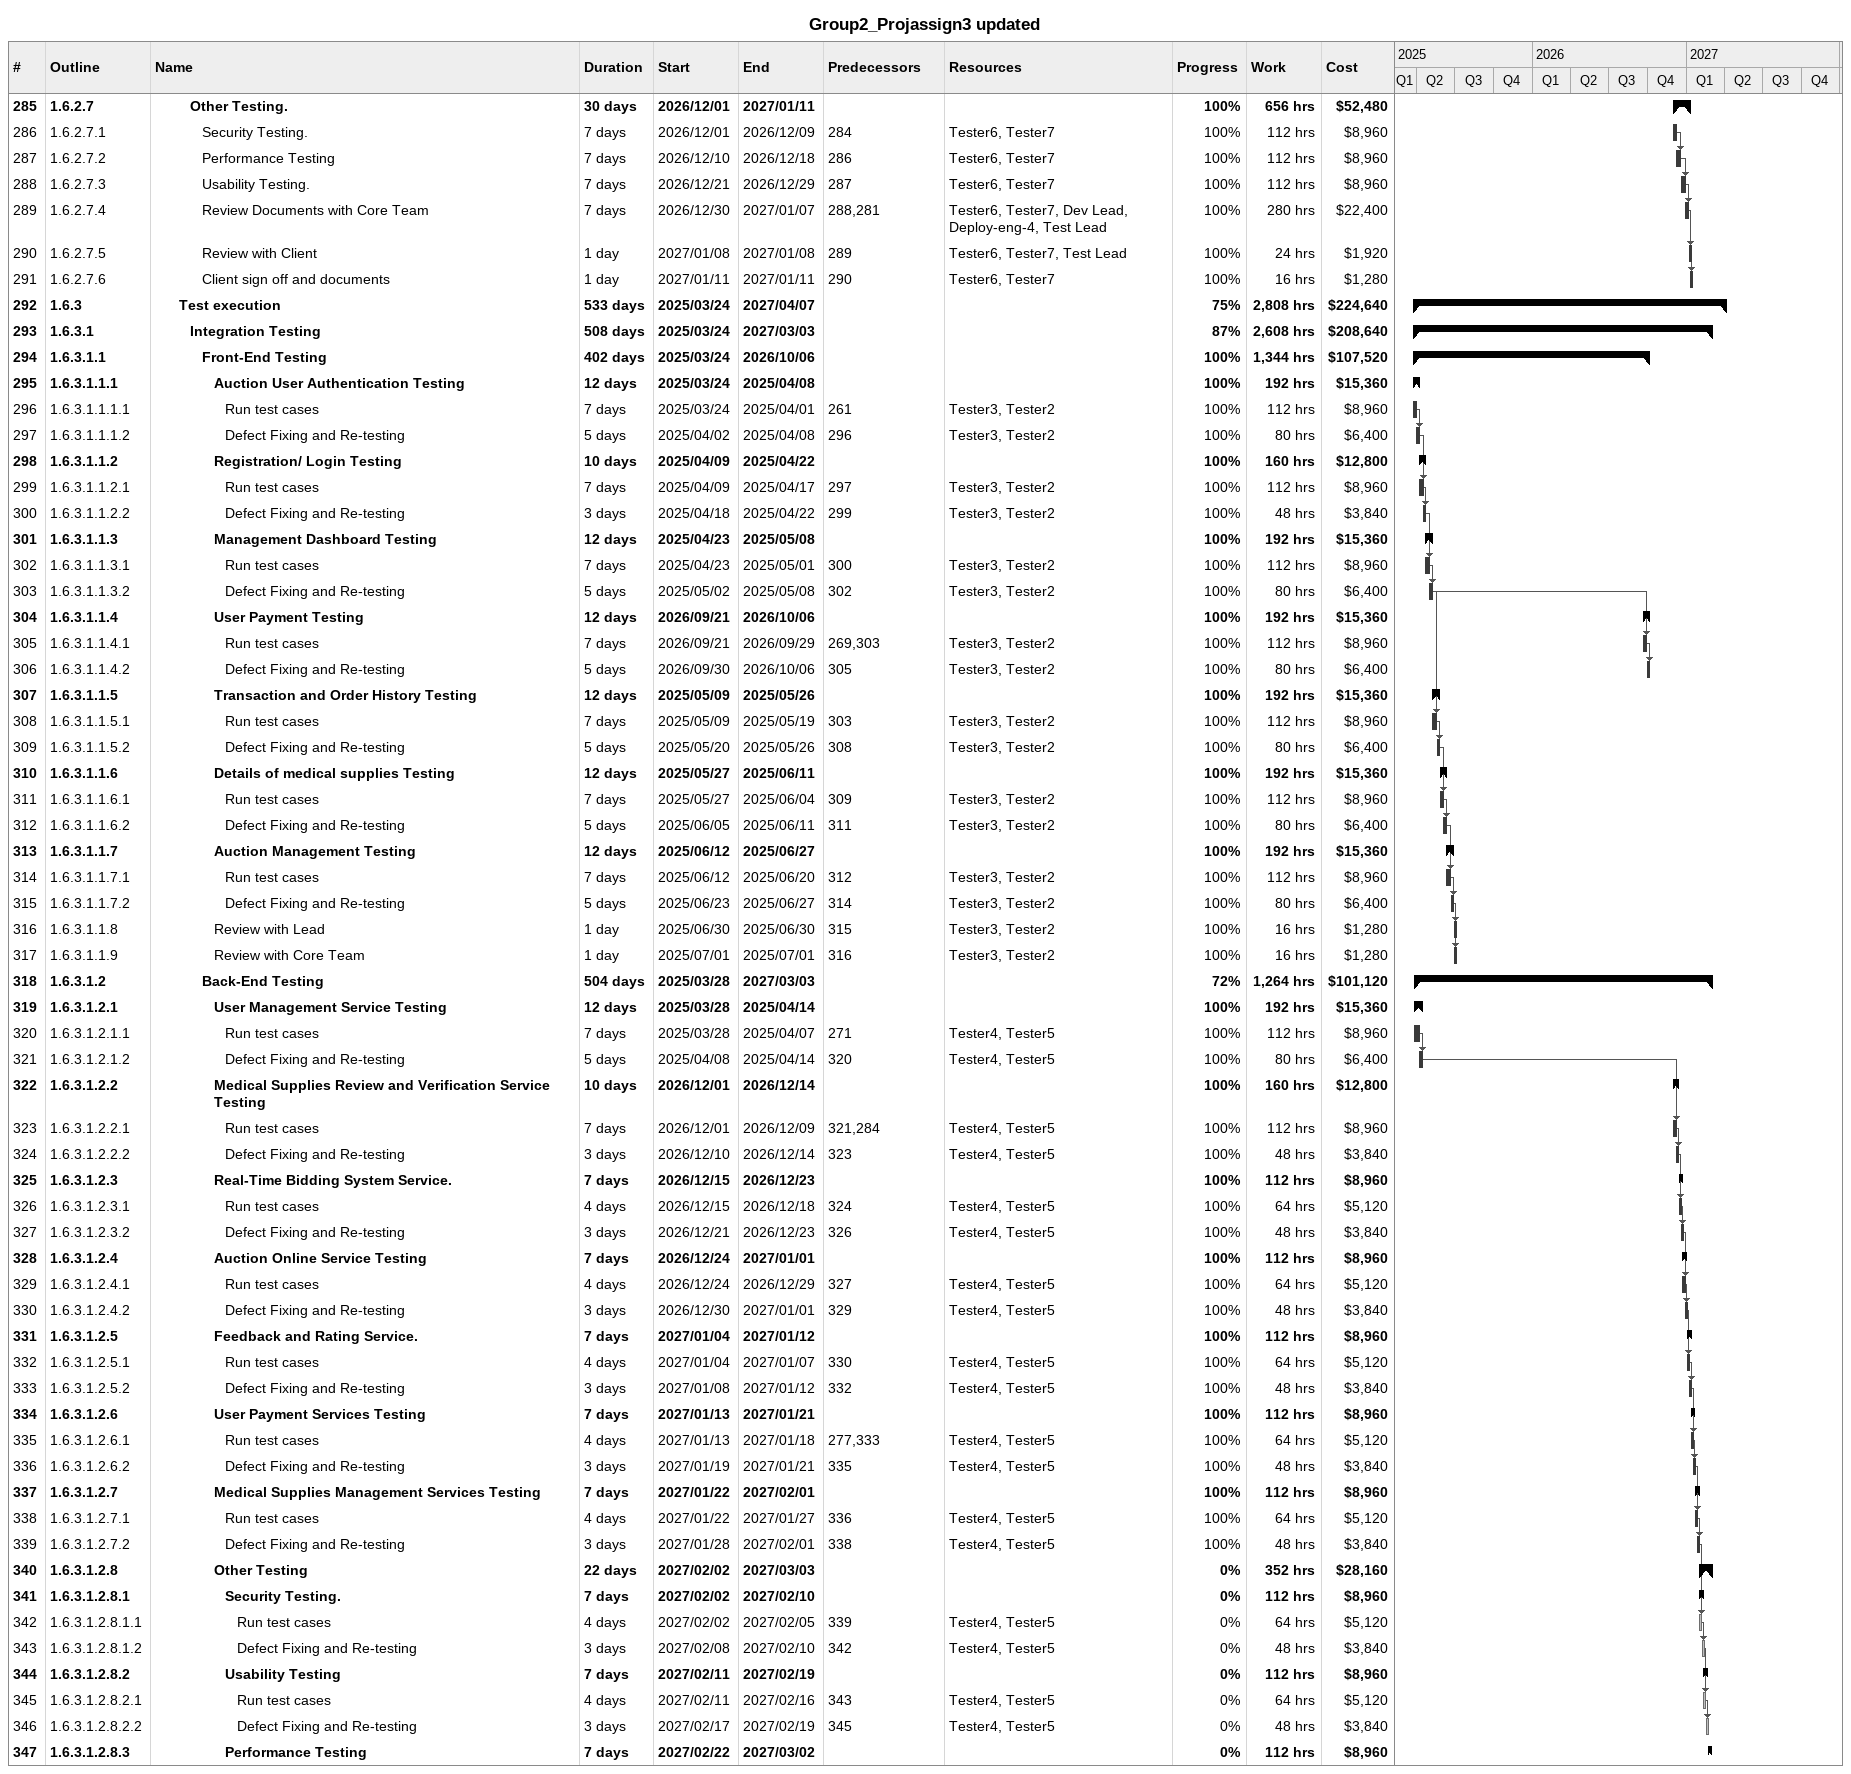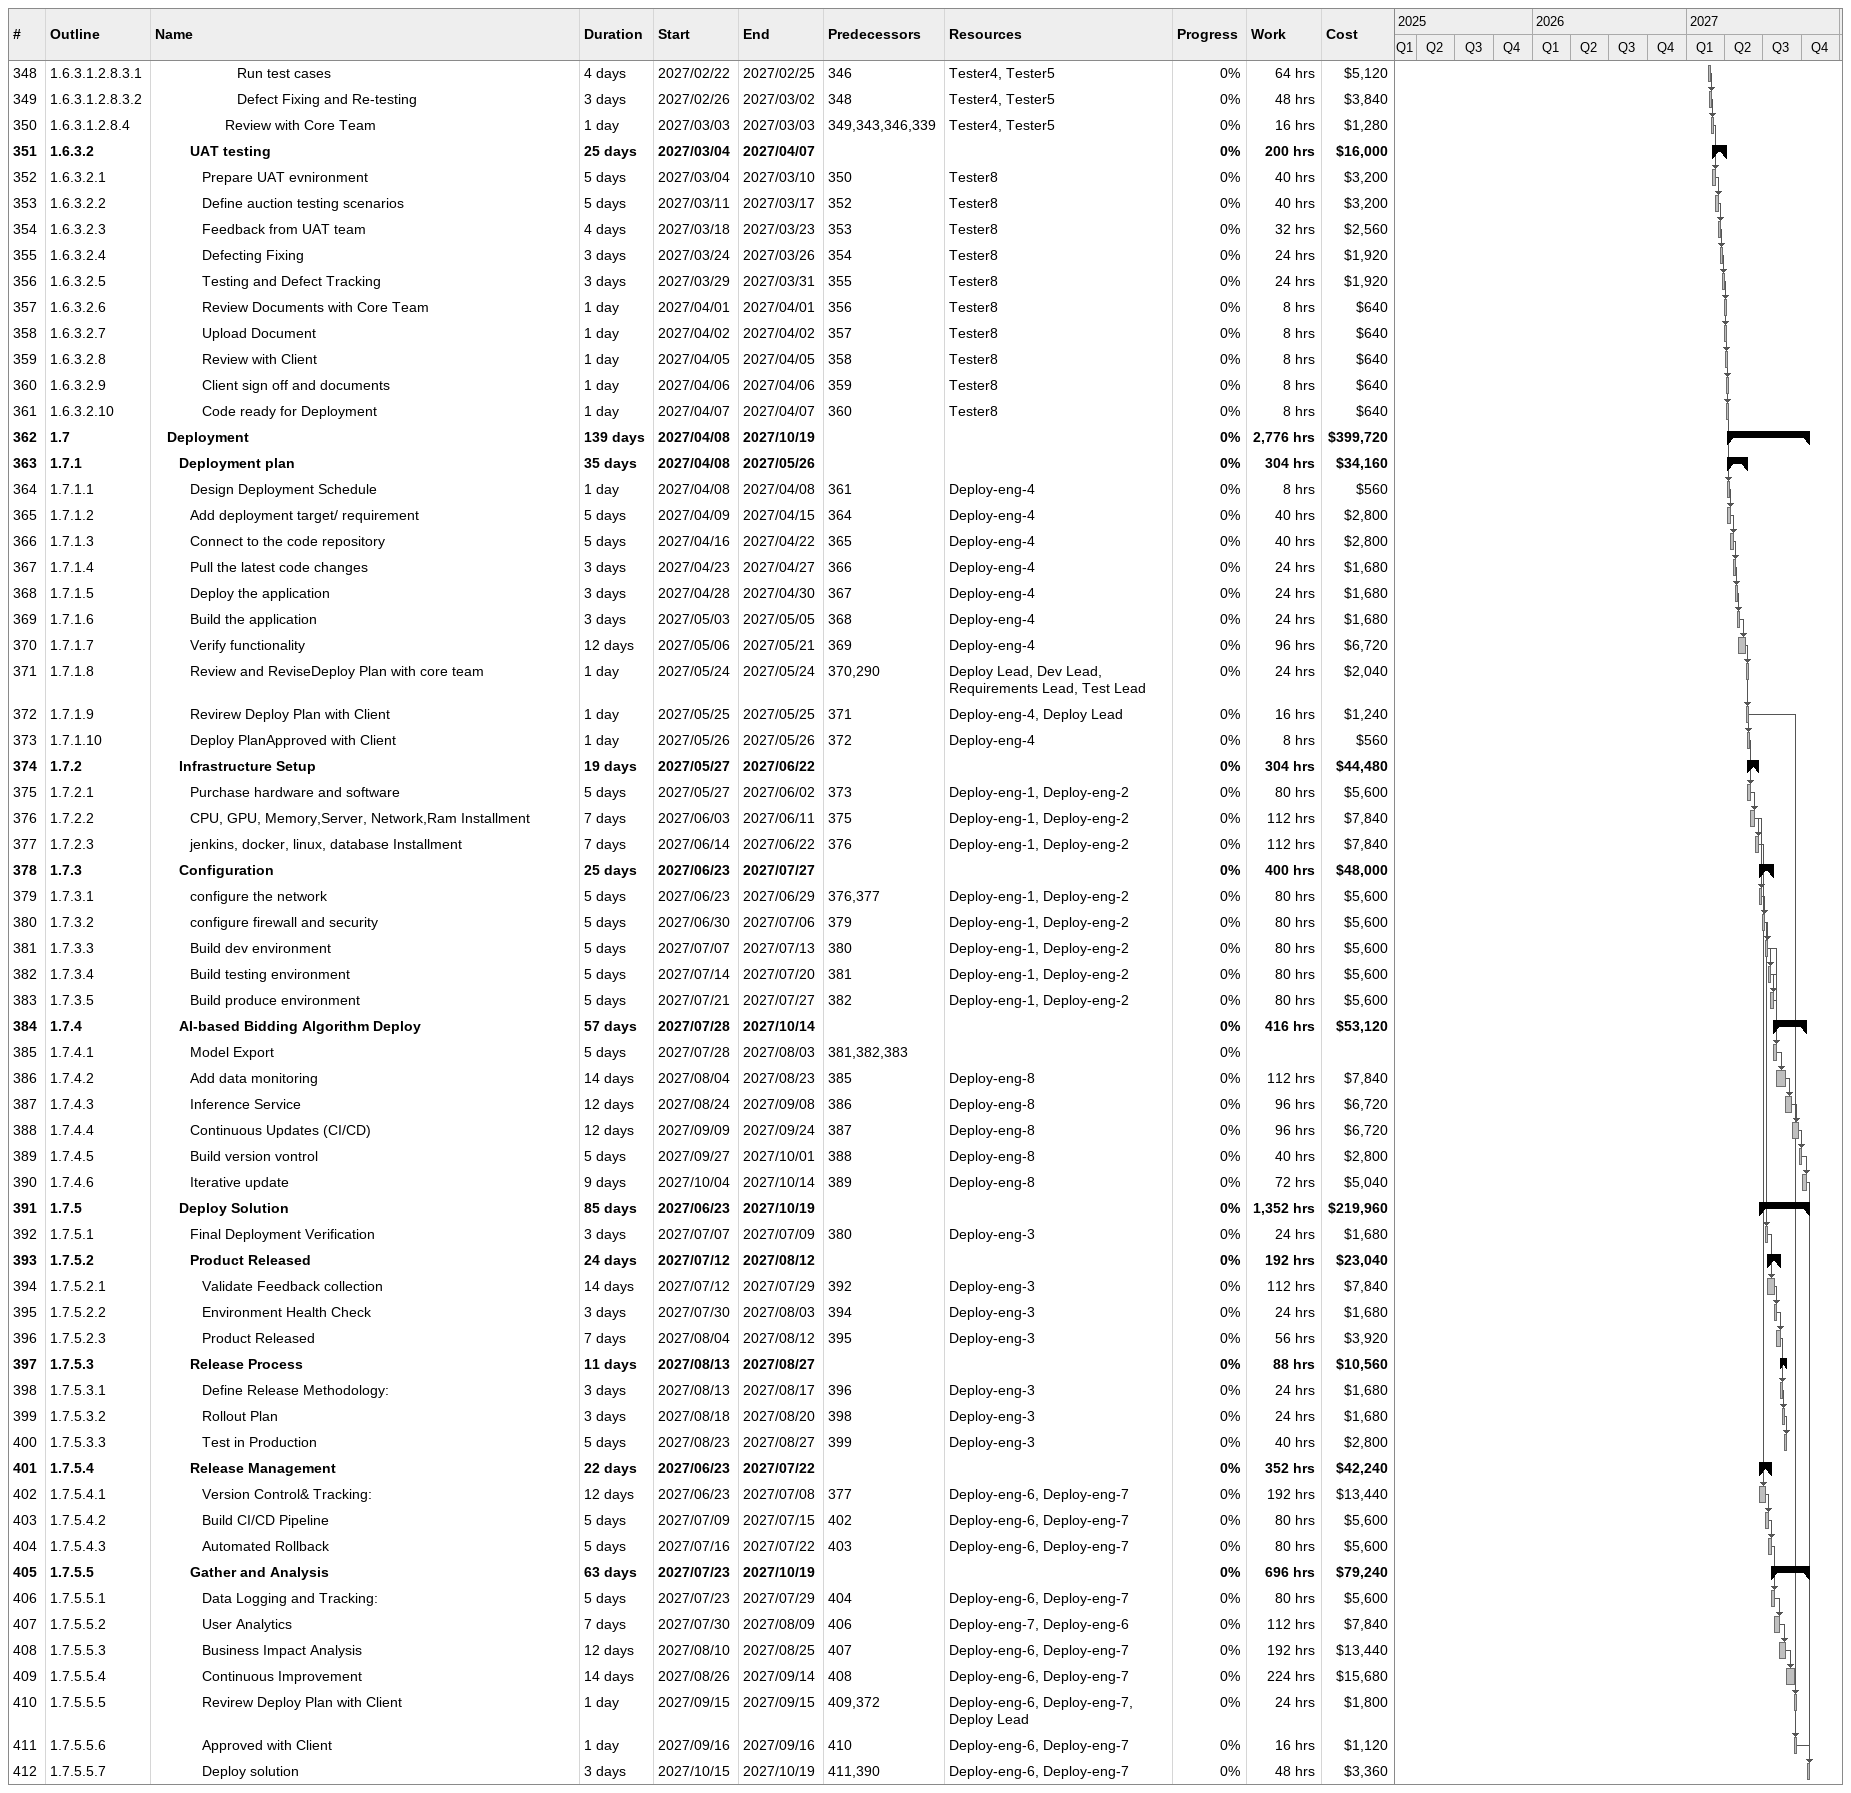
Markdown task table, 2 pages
Group2_Projassign3 updated

| ID | WBS | Task | Duration | Start | Finish | Predecessors | Resources | % complete | Work (h) | Cost ($) |
|---|---|---|---|---|---|---|---|---|---|---|
| 285 | 1.6.2.7 | **Other Testing.** | 30d | 2026-12-01 | 2027-01-11 |  |  | 100 | 656 | 52480 |
| 286 | 1.6.2.7.1 | Security Testing. | 7d | 2026-12-01 | 2026-12-09 | 284 | Tester6, Tester7 | 100 | 112 | 8960 |
| 287 | 1.6.2.7.2 | Performance Testing | 7d | 2026-12-10 | 2026-12-18 | 286 | Tester6, Tester7 | 100 | 112 | 8960 |
| 288 | 1.6.2.7.3 | Usability Testing. | 7d | 2026-12-21 | 2026-12-29 | 287 | Tester6, Tester7 | 100 | 112 | 8960 |
| 289 | 1.6.2.7.4 | Review Documents with Core Team | 7d | 2026-12-30 | 2027-01-07 | 288, 281 | Tester6, Tester7, Dev Lead, Deploy-eng-4, Test Lead | 100 | 280 | 22400 |
| 290 | 1.6.2.7.5 | Review with Client | 1d | 2027-01-08 | 2027-01-08 | 289 | Tester6, Tester7, Test Lead | 100 | 24 | 1920 |
| 291 | 1.6.2.7.6 | Client sign off and documents | 1d | 2027-01-11 | 2027-01-11 | 290 | Tester6, Tester7 | 100 | 16 | 1280 |
| 292 | 1.6.3 | **Test execution** | 533d | 2025-03-24 | 2027-04-07 |  |  | 75 | 2808 | 224640 |
| 293 | 1.6.3.1 | **Integration Testing** | 508d | 2025-03-24 | 2027-03-03 |  |  | 87 | 2608 | 208640 |
| 294 | 1.6.3.1.1 | **Front-End Testing** | 402d | 2025-03-24 | 2026-10-06 |  |  | 100 | 1344 | 107520 |
| 295 | 1.6.3.1.1.1 | **Auction User Authentication Testing** | 12d | 2025-03-24 | 2025-04-08 |  |  | 100 | 192 | 15360 |
| 296 | 1.6.3.1.1.1.1 | Run test cases | 7d | 2025-03-24 | 2025-04-01 | 261 | Tester3, Tester2 | 100 | 112 | 8960 |
| 297 | 1.6.3.1.1.1.2 | Defect Fixing and Re-testing | 5d | 2025-04-02 | 2025-04-08 | 296 | Tester3, Tester2 | 100 | 80 | 6400 |
| 298 | 1.6.3.1.1.2 | **Registration/ Login Testing** | 10d | 2025-04-09 | 2025-04-22 |  |  | 100 | 160 | 12800 |
| 299 | 1.6.3.1.1.2.1 | Run test cases | 7d | 2025-04-09 | 2025-04-17 | 297 | Tester3, Tester2 | 100 | 112 | 8960 |
| 300 | 1.6.3.1.1.2.2 | Defect Fixing and Re-testing | 3d | 2025-04-18 | 2025-04-22 | 299 | Tester3, Tester2 | 100 | 48 | 3840 |
| 301 | 1.6.3.1.1.3 | **Management Dashboard Testing** | 12d | 2025-04-23 | 2025-05-08 |  |  | 100 | 192 | 15360 |
| 302 | 1.6.3.1.1.3.1 | Run test cases | 7d | 2025-04-23 | 2025-05-01 | 300 | Tester3, Tester2 | 100 | 112 | 8960 |
| 303 | 1.6.3.1.1.3.2 | Defect Fixing and Re-testing | 5d | 2025-05-02 | 2025-05-08 | 302 | Tester3, Tester2 | 100 | 80 | 6400 |
| 304 | 1.6.3.1.1.4 | **User Payment Testing** | 12d | 2026-09-21 | 2026-10-06 |  |  | 100 | 192 | 15360 |
| 305 | 1.6.3.1.1.4.1 | Run test cases | 7d | 2026-09-21 | 2026-09-29 | 269, 303 | Tester3, Tester2 | 100 | 112 | 8960 |
| 306 | 1.6.3.1.1.4.2 | Defect Fixing and Re-testing | 5d | 2026-09-30 | 2026-10-06 | 305 | Tester3, Tester2 | 100 | 80 | 6400 |
| 307 | 1.6.3.1.1.5 | **Transaction and Order History Testing** | 12d | 2025-05-09 | 2025-05-26 |  |  | 100 | 192 | 15360 |
| 308 | 1.6.3.1.1.5.1 | Run test cases | 7d | 2025-05-09 | 2025-05-19 | 303 | Tester3, Tester2 | 100 | 112 | 8960 |
| 309 | 1.6.3.1.1.5.2 | Defect Fixing and Re-testing | 5d | 2025-05-20 | 2025-05-26 | 308 | Tester3, Tester2 | 100 | 80 | 6400 |
| 310 | 1.6.3.1.1.6 | **Details of medical supplies Testing** | 12d | 2025-05-27 | 2025-06-11 |  |  | 100 | 192 | 15360 |
| 311 | 1.6.3.1.1.6.1 | Run test cases | 7d | 2025-05-27 | 2025-06-04 | 309 | Tester3, Tester2 | 100 | 112 | 8960 |
| 312 | 1.6.3.1.1.6.2 | Defect Fixing and Re-testing | 5d | 2025-06-05 | 2025-06-11 | 311 | Tester3, Tester2 | 100 | 80 | 6400 |
| 313 | 1.6.3.1.1.7 | **Auction Management Testing** | 12d | 2025-06-12 | 2025-06-27 |  |  | 100 | 192 | 15360 |
| 314 | 1.6.3.1.1.7.1 | Run test cases | 7d | 2025-06-12 | 2025-06-20 | 312 | Tester3, Tester2 | 100 | 112 | 8960 |
| 315 | 1.6.3.1.1.7.2 | Defect Fixing and Re-testing | 5d | 2025-06-23 | 2025-06-27 | 314 | Tester3, Tester2 | 100 | 80 | 6400 |
| 316 | 1.6.3.1.1.8 | Review with Lead | 1d | 2025-06-30 | 2025-06-30 | 315 | Tester3, Tester2 | 100 | 16 | 1280 |
| 317 | 1.6.3.1.1.9 | Review with Core Team | 1d | 2025-07-01 | 2025-07-01 | 316 | Tester3, Tester2 | 100 | 16 | 1280 |
| 318 | 1.6.3.1.2 | **Back-End Testing** | 504d | 2025-03-28 | 2027-03-03 |  |  | 72 | 1264 | 101120 |
| 319 | 1.6.3.1.2.1 | **User Management Service Testing** | 12d | 2025-03-28 | 2025-04-14 |  |  | 100 | 192 | 15360 |
| 320 | 1.6.3.1.2.1.1 | Run test cases | 7d | 2025-03-28 | 2025-04-07 | 271 | Tester4, Tester5 | 100 | 112 | 8960 |
| 321 | 1.6.3.1.2.1.2 | Defect Fixing and Re-testing | 5d | 2025-04-08 | 2025-04-14 | 320 | Tester4, Tester5 | 100 | 80 | 6400 |
| 322 | 1.6.3.1.2.2 | **Medical Supplies Review and Verification Service Testing** | 10d | 2026-12-01 | 2026-12-14 |  |  | 100 | 160 | 12800 |
| 323 | 1.6.3.1.2.2.1 | Run test cases | 7d | 2026-12-01 | 2026-12-09 | 321, 284 | Tester4, Tester5 | 100 | 112 | 8960 |
| 324 | 1.6.3.1.2.2.2 | Defect Fixing and Re-testing | 3d | 2026-12-10 | 2026-12-14 | 323 | Tester4, Tester5 | 100 | 48 | 3840 |
| 325 | 1.6.3.1.2.3 | **Real-Time Bidding System Service.** | 7d | 2026-12-15 | 2026-12-23 |  |  | 100 | 112 | 8960 |
| 326 | 1.6.3.1.2.3.1 | Run test cases | 4d | 2026-12-15 | 2026-12-18 | 324 | Tester4, Tester5 | 100 | 64 | 5120 |
| 327 | 1.6.3.1.2.3.2 | Defect Fixing and Re-testing | 3d | 2026-12-21 | 2026-12-23 | 326 | Tester4, Tester5 | 100 | 48 | 3840 |
| 328 | 1.6.3.1.2.4 | **Auction Online Service Testing** | 7d | 2026-12-24 | 2027-01-01 |  |  | 100 | 112 | 8960 |
| 329 | 1.6.3.1.2.4.1 | Run test cases | 4d | 2026-12-24 | 2026-12-29 | 327 | Tester4, Tester5 | 100 | 64 | 5120 |
| 330 | 1.6.3.1.2.4.2 | Defect Fixing and Re-testing | 3d | 2026-12-30 | 2027-01-01 | 329 | Tester4, Tester5 | 100 | 48 | 3840 |
| 331 | 1.6.3.1.2.5 | **Feedback and Rating Service.** | 7d | 2027-01-04 | 2027-01-12 |  |  | 100 | 112 | 8960 |
| 332 | 1.6.3.1.2.5.1 | Run test cases | 4d | 2027-01-04 | 2027-01-07 | 330 | Tester4, Tester5 | 100 | 64 | 5120 |
| 333 | 1.6.3.1.2.5.2 | Defect Fixing and Re-testing | 3d | 2027-01-08 | 2027-01-12 | 332 | Tester4, Tester5 | 100 | 48 | 3840 |
| 334 | 1.6.3.1.2.6 | **User Payment Services Testing** | 7d | 2027-01-13 | 2027-01-21 |  |  | 100 | 112 | 8960 |
| 335 | 1.6.3.1.2.6.1 | Run test cases | 4d | 2027-01-13 | 2027-01-18 | 277, 333 | Tester4, Tester5 | 100 | 64 | 5120 |
| 336 | 1.6.3.1.2.6.2 | Defect Fixing and Re-testing | 3d | 2027-01-19 | 2027-01-21 | 335 | Tester4, Tester5 | 100 | 48 | 3840 |
| 337 | 1.6.3.1.2.7 | **Medical Supplies Management Services Testing** | 7d | 2027-01-22 | 2027-02-01 |  |  | 100 | 112 | 8960 |
| 338 | 1.6.3.1.2.7.1 | Run test cases | 4d | 2027-01-22 | 2027-01-27 | 336 | Tester4, Tester5 | 100 | 64 | 5120 |
| 339 | 1.6.3.1.2.7.2 | Defect Fixing and Re-testing | 3d | 2027-01-28 | 2027-02-01 | 338 | Tester4, Tester5 | 100 | 48 | 3840 |
| 340 | 1.6.3.1.2.8 | **Other Testing** | 22d | 2027-02-02 | 2027-03-03 |  |  | 0 | 352 | 28160 |
| 341 | 1.6.3.1.2.8.1 | **Security Testing.** | 7d | 2027-02-02 | 2027-02-10 |  |  | 0 | 112 | 8960 |
| 342 | 1.6.3.1.2.8.1.1 | Run test cases | 4d | 2027-02-02 | 2027-02-05 | 339 | Tester4, Tester5 | 0 | 64 | 5120 |
| 343 | 1.6.3.1.2.8.1.2 | Defect Fixing and Re-testing | 3d | 2027-02-08 | 2027-02-10 | 342 | Tester4, Tester5 | 0 | 48 | 3840 |
| 344 | 1.6.3.1.2.8.2 | **Usability Testing** | 7d | 2027-02-11 | 2027-02-19 |  |  | 0 | 112 | 8960 |
| 345 | 1.6.3.1.2.8.2.1 | Run test cases | 4d | 2027-02-11 | 2027-02-16 | 343 | Tester4, Tester5 | 0 | 64 | 5120 |
| 346 | 1.6.3.1.2.8.2.2 | Defect Fixing and Re-testing | 3d | 2027-02-17 | 2027-02-19 | 345 | Tester4, Tester5 | 0 | 48 | 3840 |
| 347 | 1.6.3.1.2.8.3 | **Performance Testing** | 7d | 2027-02-22 | 2027-03-02 |  |  | 0 | 112 | 8960 |
| 348 | 1.6.3.1.2.8.3.1 | Run test cases | 4d | 2027-02-22 | 2027-02-25 | 346 | Tester4, Tester5 | 0 | 64 | 5120 |
| 349 | 1.6.3.1.2.8.3.2 | Defect Fixing and Re-testing | 3d | 2027-02-26 | 2027-03-02 | 348 | Tester4, Tester5 | 0 | 48 | 3840 |
| 350 | 1.6.3.1.2.8.4 | Review with Core Team | 1d | 2027-03-03 | 2027-03-03 | 349, 343, 346, 339 | Tester4, Tester5 | 0 | 16 | 1280 |
| 351 | 1.6.3.2 | **UAT testing** | 25d | 2027-03-04 | 2027-04-07 |  |  | 0 | 200 | 16000 |
| 352 | 1.6.3.2.1 | Prepare UAT evnironment | 5d | 2027-03-04 | 2027-03-10 | 350 | Tester8 | 0 | 40 | 3200 |
| 353 | 1.6.3.2.2 | Define auction testing scenarios | 5d | 2027-03-11 | 2027-03-17 | 352 | Tester8 | 0 | 40 | 3200 |
| 354 | 1.6.3.2.3 | Feedback from UAT team | 4d | 2027-03-18 | 2027-03-23 | 353 | Tester8 | 0 | 32 | 2560 |
| 355 | 1.6.3.2.4 | Defecting Fixing | 3d | 2027-03-24 | 2027-03-26 | 354 | Tester8 | 0 | 24 | 1920 |
| 356 | 1.6.3.2.5 | Testing and Defect Tracking | 3d | 2027-03-29 | 2027-03-31 | 355 | Tester8 | 0 | 24 | 1920 |
| 357 | 1.6.3.2.6 | Review Documents with Core Team | 1d | 2027-04-01 | 2027-04-01 | 356 | Tester8 | 0 | 8 | 640 |
| 358 | 1.6.3.2.7 | Upload Document | 1d | 2027-04-02 | 2027-04-02 | 357 | Tester8 | 0 | 8 | 640 |
| 359 | 1.6.3.2.8 | Review with Client | 1d | 2027-04-05 | 2027-04-05 | 358 | Tester8 | 0 | 8 | 640 |
| 360 | 1.6.3.2.9 | Client sign off and documents | 1d | 2027-04-06 | 2027-04-06 | 359 | Tester8 | 0 | 8 | 640 |
| 361 | 1.6.3.2.10 | Code ready for Deployment | 1d | 2027-04-07 | 2027-04-07 | 360 | Tester8 | 0 | 8 | 640 |
| 362 | 1.7 | **Deployment** | 139d | 2027-04-08 | 2027-10-19 |  |  | 0 | 2776 | 399720 |
| 363 | 1.7.1 | **Deployment plan** | 35d | 2027-04-08 | 2027-05-26 |  |  | 0 | 304 | 34160 |
| 364 | 1.7.1.1 | Design Deployment Schedule | 1d | 2027-04-08 | 2027-04-08 | 361 | Deploy-eng-4 | 0 | 8 | 560 |
| 365 | 1.7.1.2 | Add deployment target/ requirement | 5d | 2027-04-09 | 2027-04-15 | 364 | Deploy-eng-4 | 0 | 40 | 2800 |
| 366 | 1.7.1.3 | Connect to the code repository | 5d | 2027-04-16 | 2027-04-22 | 365 | Deploy-eng-4 | 0 | 40 | 2800 |
| 367 | 1.7.1.4 | Pull the latest code changes | 3d | 2027-04-23 | 2027-04-27 | 366 | Deploy-eng-4 | 0 | 24 | 1680 |
| 368 | 1.7.1.5 | Deploy the application | 3d | 2027-04-28 | 2027-04-30 | 367 | Deploy-eng-4 | 0 | 24 | 1680 |
| 369 | 1.7.1.6 | Build the application | 3d | 2027-05-03 | 2027-05-05 | 368 | Deploy-eng-4 | 0 | 24 | 1680 |
| 370 | 1.7.1.7 | Verify functionality | 12d | 2027-05-06 | 2027-05-21 | 369 | Deploy-eng-4 | 0 | 96 | 6720 |
| 371 | 1.7.1.8 | Review and ReviseDeploy Plan with core team | 1d | 2027-05-24 | 2027-05-24 | 370, 290 | Deploy Lead, Dev Lead, Requirements Lead, Test Lead | 0 | 24 | 2040 |
| 372 | 1.7.1.9 | Revirew Deploy Plan with Client | 1d | 2027-05-25 | 2027-05-25 | 371 | Deploy-eng-4, Deploy Lead | 0 | 16 | 1240 |
| 373 | 1.7.1.10 | Deploy PlanApproved with Client | 1d | 2027-05-26 | 2027-05-26 | 372 | Deploy-eng-4 | 0 | 8 | 560 |
| 374 | 1.7.2 | **Infrastructure Setup** | 19d | 2027-05-27 | 2027-06-22 |  |  | 0 | 304 | 44480 |
| 375 | 1.7.2.1 | Purchase hardware and software | 5d | 2027-05-27 | 2027-06-02 | 373 | Deploy-eng-1, Deploy-eng-2 | 0 | 80 | 5600 |
| 376 | 1.7.2.2 | CPU, GPU, Memory,Server, Network,Ram Installment | 7d | 2027-06-03 | 2027-06-11 | 375 | Deploy-eng-1, Deploy-eng-2 | 0 | 112 | 7840 |
| 377 | 1.7.2.3 | jenkins, docker, linux, database Installment | 7d | 2027-06-14 | 2027-06-22 | 376 | Deploy-eng-1, Deploy-eng-2 | 0 | 112 | 7840 |
| 378 | 1.7.3 | **Configuration** | 25d | 2027-06-23 | 2027-07-27 |  |  | 0 | 400 | 48000 |
| 379 | 1.7.3.1 | configure the network | 5d | 2027-06-23 | 2027-06-29 | 376, 377 | Deploy-eng-1, Deploy-eng-2 | 0 | 80 | 5600 |
| 380 | 1.7.3.2 | configure firewall and security | 5d | 2027-06-30 | 2027-07-06 | 379 | Deploy-eng-1, Deploy-eng-2 | 0 | 80 | 5600 |
| 381 | 1.7.3.3 | Build dev environment | 5d | 2027-07-07 | 2027-07-13 | 380 | Deploy-eng-1, Deploy-eng-2 | 0 | 80 | 5600 |
| 382 | 1.7.3.4 | Build testing environment | 5d | 2027-07-14 | 2027-07-20 | 381 | Deploy-eng-1, Deploy-eng-2 | 0 | 80 | 5600 |
| 383 | 1.7.3.5 | Build produce environment | 5d | 2027-07-21 | 2027-07-27 | 382 | Deploy-eng-1, Deploy-eng-2 | 0 | 80 | 5600 |
| 384 | 1.7.4 | **AI-based Bidding Algorithm Deploy** | 57d | 2027-07-28 | 2027-10-14 |  |  | 0 | 416 | 53120 |
| 385 | 1.7.4.1 | Model Export | 5d | 2027-07-28 | 2027-08-03 | 381, 382, 383 |  | 0 |  |  |
| 386 | 1.7.4.2 | Add data monitoring | 14d | 2027-08-04 | 2027-08-23 | 385 | Deploy-eng-8 | 0 | 112 | 7840 |
| 387 | 1.7.4.3 | Inference Service | 12d | 2027-08-24 | 2027-09-08 | 386 | Deploy-eng-8 | 0 | 96 | 6720 |
| 388 | 1.7.4.4 | Continuous Updates (CI/CD) | 12d | 2027-09-09 | 2027-09-24 | 387 | Deploy-eng-8 | 0 | 96 | 6720 |
| 389 | 1.7.4.5 | Build version vontrol | 5d | 2027-09-27 | 2027-10-01 | 388 | Deploy-eng-8 | 0 | 40 | 2800 |
| 390 | 1.7.4.6 | Iterative update | 9d | 2027-10-04 | 2027-10-14 | 389 | Deploy-eng-8 | 0 | 72 | 5040 |
| 391 | 1.7.5 | **Deploy Solution** | 85d | 2027-06-23 | 2027-10-19 |  |  | 0 | 1352 | 219960 |
| 392 | 1.7.5.1 | Final Deployment Verification | 3d | 2027-07-07 | 2027-07-09 | 380 | Deploy-eng-3 | 0 | 24 | 1680 |
| 393 | 1.7.5.2 | **Product Released** | 24d | 2027-07-12 | 2027-08-12 |  |  | 0 | 192 | 23040 |
| 394 | 1.7.5.2.1 | Validate Feedback collection | 14d | 2027-07-12 | 2027-07-29 | 392 | Deploy-eng-3 | 0 | 112 | 7840 |
| 395 | 1.7.5.2.2 | Environment Health Check | 3d | 2027-07-30 | 2027-08-03 | 394 | Deploy-eng-3 | 0 | 24 | 1680 |
| 396 | 1.7.5.2.3 | Product Released | 7d | 2027-08-04 | 2027-08-12 | 395 | Deploy-eng-3 | 0 | 56 | 3920 |
| 397 | 1.7.5.3 | **Release Process** | 11d | 2027-08-13 | 2027-08-27 |  |  | 0 | 88 | 10560 |
| 398 | 1.7.5.3.1 | Define Release Methodology: | 3d | 2027-08-13 | 2027-08-17 | 396 | Deploy-eng-3 | 0 | 24 | 1680 |
| 399 | 1.7.5.3.2 | Rollout Plan | 3d | 2027-08-18 | 2027-08-20 | 398 | Deploy-eng-3 | 0 | 24 | 1680 |
| 400 | 1.7.5.3.3 | Test in Production | 5d | 2027-08-23 | 2027-08-27 | 399 | Deploy-eng-3 | 0 | 40 | 2800 |
| 401 | 1.7.5.4 | **Release Management** | 22d | 2027-06-23 | 2027-07-22 |  |  | 0 | 352 | 42240 |
| 402 | 1.7.5.4.1 | Version Control& Tracking: | 12d | 2027-06-23 | 2027-07-08 | 377 | Deploy-eng-6, Deploy-eng-7 | 0 | 192 | 13440 |
| 403 | 1.7.5.4.2 | Build CI/CD Pipeline | 5d | 2027-07-09 | 2027-07-15 | 402 | Deploy-eng-6, Deploy-eng-7 | 0 | 80 | 5600 |
| 404 | 1.7.5.4.3 | Automated Rollback | 5d | 2027-07-16 | 2027-07-22 | 403 | Deploy-eng-6, Deploy-eng-7 | 0 | 80 | 5600 |
| 405 | 1.7.5.5 | **Gather and Analysis** | 63d | 2027-07-23 | 2027-10-19 |  |  | 0 | 696 | 79240 |
| 406 | 1.7.5.5.1 | Data Logging and Tracking: | 5d | 2027-07-23 | 2027-07-29 | 404 | Deploy-eng-6, Deploy-eng-7 | 0 | 80 | 5600 |
| 407 | 1.7.5.5.2 | User Analytics | 7d | 2027-07-30 | 2027-08-09 | 406 | Deploy-eng-7, Deploy-eng-6 | 0 | 112 | 7840 |
| 408 | 1.7.5.5.3 | Business Impact Analysis | 12d | 2027-08-10 | 2027-08-25 | 407 | Deploy-eng-6, Deploy-eng-7 | 0 | 192 | 13440 |
| 409 | 1.7.5.5.4 | Continuous Improvement | 14d | 2027-08-26 | 2027-09-14 | 408 | Deploy-eng-6, Deploy-eng-7 | 0 | 224 | 15680 |
| 410 | 1.7.5.5.5 | Revirew Deploy Plan with Client | 1d | 2027-09-15 | 2027-09-15 | 409, 372 | Deploy-eng-6, Deploy-eng-7, Deploy Lead | 0 | 24 | 1800 |
| 411 | 1.7.5.5.6 | Approved with Client | 1d | 2027-09-16 | 2027-09-16 | 410 | Deploy-eng-6, Deploy-eng-7 | 0 | 16 | 1120 |
| 412 | 1.7.5.5.7 | Deploy solution | 3d | 2027-10-15 | 2027-10-19 | 411, 390 | Deploy-eng-6, Deploy-eng-7 | 0 | 48 | 3360 |
